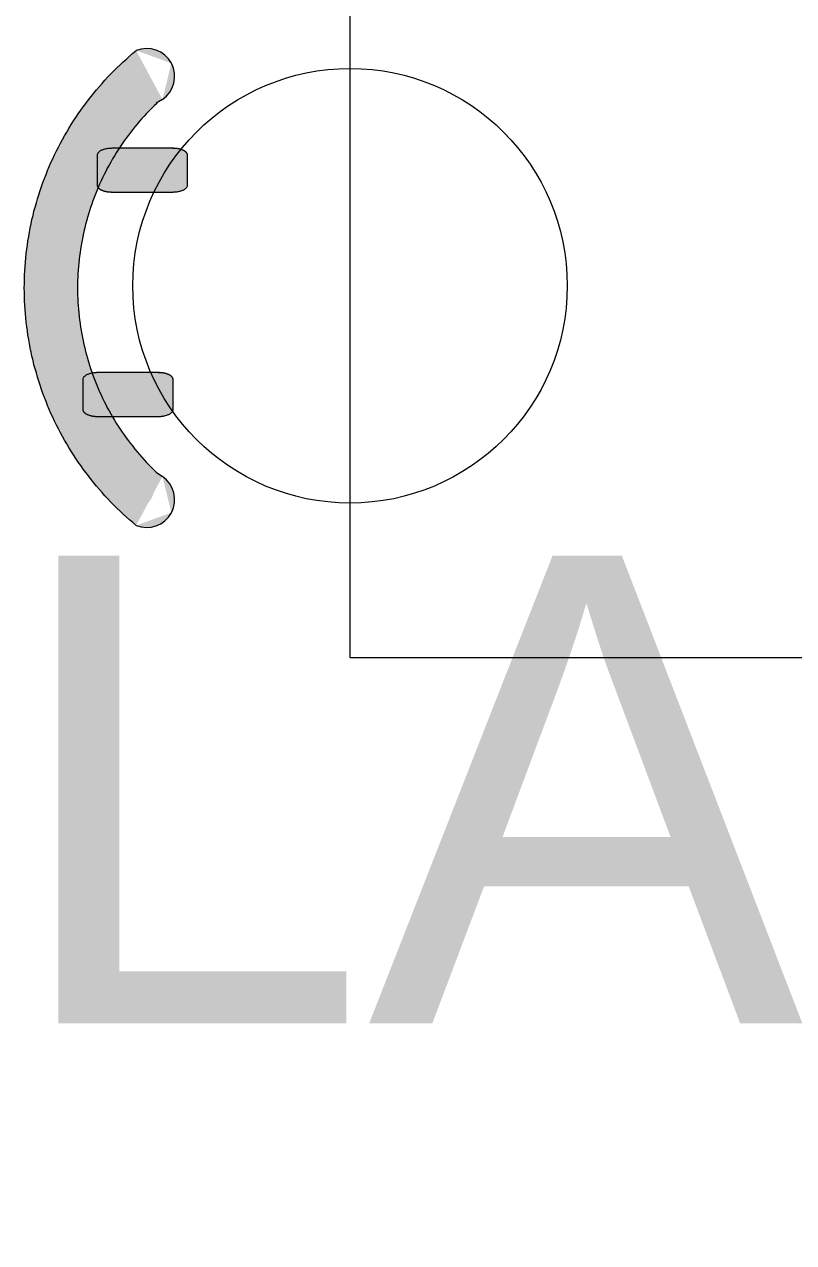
# Model space of a CAD drawing. Header units: metres. Extents: x 512 to 829, y -209 to 245.
# Drawn here: x 729.627 to 730.351, y -79.574 to -78.428 of the extents above; entities that cross this region are included whole.
import ezdxf

# ---------------------------------------------------------------- set-up
doc = ezdxf.new("R2010")
doc.units = ezdxf.units.M
doc.header["$LTSCALE"] = 0.508
doc.layers.add('AMB-NOVOS', color=10, linetype='Continuous', lineweight=15)
doc.layers.add('None', color=7, linetype='Continuous', lineweight=5)

msp = doc.modelspace()

# ---------------------------------------------------------------- hatches: boundary and pattern name
at = {"layer": 'None', "linetype": 'Continuous', "lineweight": 0}
h = msp.add_hatch(color=253, dxfattribs=at)
edge = h.paths.add_edge_path()
edge.add_arc((729.7419, -78.8753), 0.0263, -28.2824, 55.6583, ccw=False)
edge.add_arc((729.7419, -78.8753), 0.0263, -112.2392, -28.2895, ccw=False)
edge.add_line((729.732, -78.8997), (729.7288, -78.8971))
edge.add_line((729.7288, -78.8971), (729.7258, -78.8944))
edge.add_line((729.7258, -78.8944), (729.7227, -78.8918))
edge.add_line((729.7227, -78.8918), (729.7198, -78.889))
edge.add_line((729.7198, -78.889), (729.7168, -78.8863))
edge.add_line((729.7168, -78.8863), (729.7139, -78.8835))
edge.add_line((729.7139, -78.8835), (729.711, -78.8806))
edge.add_line((729.711, -78.8806), (729.7082, -78.8777))
edge.add_line((729.7082, -78.8777), (729.7054, -78.8748))
edge.add_line((729.7054, -78.8748), (729.7026, -78.8718))
edge.add_line((729.7026, -78.8718), (729.6999, -78.8688))
edge.add_line((729.6999, -78.8688), (729.6973, -78.8658))
edge.add_line((729.6973, -78.8658), (729.6946, -78.8627))
edge.add_line((729.6946, -78.8627), (729.692, -78.8596))
edge.add_line((729.692, -78.8596), (729.6895, -78.8564))
edge.add_line((729.6895, -78.8564), (729.687, -78.8532))
edge.add_line((729.687, -78.8532), (729.6846, -78.85))
edge.add_line((729.6846, -78.85), (729.6822, -78.8468))
edge.add_line((729.6822, -78.8468), (729.6798, -78.8435))
edge.add_line((729.6798, -78.8435), (729.6775, -78.8401))
edge.add_line((729.6775, -78.8401), (729.6752, -78.8368))
edge.add_line((729.6752, -78.8368), (729.673, -78.8334))
edge.add_line((729.673, -78.8334), (729.6708, -78.83))
edge.add_line((729.6708, -78.83), (729.6687, -78.8265))
edge.add_line((729.6687, -78.8265), (729.6666, -78.8231))
edge.add_line((729.6666, -78.8231), (729.6646, -78.8196))
edge.add_line((729.6646, -78.8196), (729.6626, -78.816))
edge.add_line((729.6626, -78.816), (729.6607, -78.8125))
edge.add_line((729.6607, -78.8125), (729.6588, -78.8089))
edge.add_line((729.6588, -78.8089), (729.657, -78.8053))
edge.add_line((729.657, -78.8053), (729.6552, -78.8016))
edge.add_line((729.6552, -78.8016), (729.6535, -78.798))
edge.add_line((729.6535, -78.798), (729.6518, -78.7943))
edge.add_line((729.6518, -78.7943), (729.6502, -78.7906))
edge.add_line((729.6502, -78.7906), (729.6486, -78.7868))
edge.add_line((729.6486, -78.7868), (729.6471, -78.7831))
edge.add_line((729.6471, -78.7831), (729.6456, -78.7793))
edge.add_line((729.6456, -78.7793), (729.6442, -78.7755))
edge.add_line((729.6442, -78.7755), (729.6429, -78.7717))
edge.add_line((729.6429, -78.7717), (729.6416, -78.7679))
edge.add_line((729.6416, -78.7679), (729.6403, -78.764))
edge.add_line((729.6403, -78.764), (729.6391, -78.7602))
edge.add_line((729.6391, -78.7602), (729.638, -78.7563))
edge.add_line((729.638, -78.7563), (729.6369, -78.7524))
edge.add_line((729.6369, -78.7524), (729.6358, -78.7485))
edge.add_line((729.6358, -78.7485), (729.6349, -78.7445))
edge.add_line((729.6349, -78.7445), (729.6339, -78.7406))
edge.add_line((729.6339, -78.7406), (729.6331, -78.7366))
edge.add_line((729.6331, -78.7366), (729.6323, -78.7327))
edge.add_line((729.6323, -78.7327), (729.6315, -78.7287))
edge.add_line((729.6315, -78.7287), (729.6308, -78.7247))
edge.add_line((729.6308, -78.7247), (729.6301, -78.7207))
edge.add_line((729.6301, -78.7207), (729.6296, -78.7167))
edge.add_line((729.6296, -78.7167), (729.629, -78.7127))
edge.add_line((729.629, -78.7127), (729.6285, -78.7087))
edge.add_line((729.6285, -78.7087), (729.6281, -78.7046))
edge.add_line((729.6281, -78.7046), (729.6277, -78.7006))
edge.add_line((729.6277, -78.7006), (729.6274, -78.6966))
edge.add_line((729.6274, -78.6966), (729.6272, -78.6925))
edge.add_line((729.6272, -78.6925), (729.627, -78.6885))
edge.add_line((729.627, -78.6885), (729.6268, -78.6845))
edge.add_line((729.6268, -78.6845), (729.6268, -78.6804))
edge.add_line((729.6268, -78.6804), (729.6267, -78.6764))
edge.add_line((729.6267, -78.6764), (729.6268, -78.6723))
edge.add_line((729.6268, -78.6723), (729.6268, -78.6683))
edge.add_line((729.6268, -78.6683), (729.627, -78.6642))
edge.add_line((729.627, -78.6642), (729.6272, -78.6602))
edge.add_line((729.6272, -78.6602), (729.6274, -78.6561))
edge.add_line((729.6274, -78.6561), (729.6277, -78.6521))
edge.add_line((729.6277, -78.6521), (729.6281, -78.6481))
edge.add_line((729.6281, -78.6481), (729.6285, -78.644))
edge.add_line((729.6285, -78.644), (729.629, -78.64))
edge.add_line((729.629, -78.64), (729.6296, -78.636))
edge.add_line((729.6296, -78.636), (729.6301, -78.632))
edge.add_line((729.6301, -78.632), (729.6308, -78.628))
edge.add_line((729.6308, -78.628), (729.6315, -78.624))
edge.add_line((729.6315, -78.624), (729.6323, -78.62))
edge.add_line((729.6323, -78.62), (729.6331, -78.6161))
edge.add_line((729.6331, -78.6161), (729.6339, -78.6121))
edge.add_line((729.6339, -78.6121), (729.6349, -78.6082))
edge.add_line((729.6349, -78.6082), (729.6358, -78.6042))
edge.add_line((729.6358, -78.6042), (729.6369, -78.6003))
edge.add_line((729.6369, -78.6003), (729.638, -78.5964))
edge.add_line((729.638, -78.5964), (729.6391, -78.5926))
edge.add_line((729.6391, -78.5926), (729.6403, -78.5887))
edge.add_line((729.6403, -78.5887), (729.6416, -78.5848))
edge.add_line((729.6416, -78.5848), (729.6429, -78.581))
edge.add_line((729.6429, -78.581), (729.6442, -78.5772))
edge.add_line((729.6442, -78.5772), (729.6456, -78.5734))
edge.add_line((729.6456, -78.5734), (729.6471, -78.5696))
edge.add_line((729.6471, -78.5696), (729.6486, -78.5659))
edge.add_line((729.6486, -78.5659), (729.6502, -78.5621))
edge.add_line((729.6502, -78.5621), (729.6518, -78.5584))
edge.add_line((729.6518, -78.5584), (729.6535, -78.5548))
edge.add_line((729.6535, -78.5548), (729.6552, -78.5511))
edge.add_line((729.6552, -78.5511), (729.657, -78.5474))
edge.add_line((729.657, -78.5474), (729.6588, -78.5438))
edge.add_line((729.6588, -78.5438), (729.6607, -78.5402))
edge.add_line((729.6607, -78.5402), (729.6626, -78.5367))
edge.add_line((729.6626, -78.5367), (729.6646, -78.5332))
edge.add_line((729.6646, -78.5332), (729.6666, -78.5297))
edge.add_line((729.6666, -78.5297), (729.6687, -78.5262))
edge.add_line((729.6687, -78.5262), (729.6708, -78.5227))
edge.add_line((729.6708, -78.5227), (729.673, -78.5193))
edge.add_line((729.673, -78.5193), (729.6752, -78.5159))
edge.add_line((729.6752, -78.5159), (729.6775, -78.5126))
edge.add_line((729.6775, -78.5126), (729.6798, -78.5092))
edge.add_line((729.6798, -78.5092), (729.6822, -78.506))
edge.add_line((729.6822, -78.506), (729.6846, -78.5027))
edge.add_line((729.6846, -78.5027), (729.687, -78.4995))
edge.add_line((729.687, -78.4995), (729.6895, -78.4963))
edge.add_line((729.6895, -78.4963), (729.692, -78.4931))
edge.add_line((729.692, -78.4931), (729.6946, -78.49))
edge.add_line((729.6946, -78.49), (729.6973, -78.4869))
edge.add_line((729.6973, -78.4869), (729.6999, -78.4839))
edge.add_line((729.6999, -78.4839), (729.7026, -78.4809))
edge.add_line((729.7026, -78.4809), (729.7054, -78.4779))
edge.add_line((729.7054, -78.4779), (729.7082, -78.475))
edge.add_line((729.7082, -78.475), (729.711, -78.4721))
edge.add_line((729.711, -78.4721), (729.7139, -78.4693))
edge.add_line((729.7139, -78.4693), (729.7168, -78.4664))
edge.add_line((729.7168, -78.4664), (729.7198, -78.4637))
edge.add_line((729.7198, -78.4637), (729.7227, -78.461))
edge.add_line((729.7227, -78.461), (729.7258, -78.4583))
edge.add_line((729.7258, -78.4583), (729.7288, -78.4556))
edge.add_line((729.7288, -78.4556), (729.7319, -78.453))
edge.add_arc((729.7419, -78.4774), 0.0263, 28.2878, 112.2409, ccw=False)
edge.add_arc((729.7419, -78.4774), 0.0263, -55.6633, 28.2874, ccw=False)
edge.add_line((729.7567, -78.4991), (729.7508, -78.5025))
edge.add_line((729.7508, -78.5025), (729.7515, -78.5025))
edge.add_line((729.7515, -78.5025), (729.7513, -78.5027))
edge.add_line((729.7513, -78.5027), (729.7488, -78.505))
edge.add_line((729.7488, -78.505), (729.7465, -78.5074))
edge.add_line((729.7465, -78.5074), (729.7441, -78.5098))
edge.add_line((729.7441, -78.5098), (729.7418, -78.5122))
edge.add_line((729.7418, -78.5122), (729.7395, -78.5146))
edge.add_line((729.7395, -78.5146), (729.7373, -78.5171))
edge.add_line((729.7373, -78.5171), (729.7351, -78.5196))
edge.add_line((729.7351, -78.5196), (729.7329, -78.5222))
edge.add_line((729.7329, -78.5222), (729.7308, -78.5248))
edge.add_line((729.7308, -78.5248), (729.7287, -78.5274))
edge.add_line((729.7287, -78.5274), (729.7266, -78.53))
edge.add_line((729.7266, -78.53), (729.7246, -78.5327))
edge.add_line((729.7246, -78.5327), (729.7226, -78.5354))
edge.add_line((729.7226, -78.5354), (729.7206, -78.5381))
edge.add_line((729.7206, -78.5381), (729.7187, -78.5408))
edge.add_line((729.7187, -78.5408), (729.7168, -78.5436))
edge.add_line((729.7168, -78.5436), (729.715, -78.5464))
edge.add_line((729.715, -78.5464), (729.7132, -78.5493))
edge.add_line((729.7132, -78.5493), (729.7115, -78.5521))
edge.add_line((729.7115, -78.5521), (729.7097, -78.555))
edge.add_line((729.7097, -78.555), (729.7081, -78.5579))
edge.add_line((729.7081, -78.5579), (729.7064, -78.5608))
edge.add_line((729.7064, -78.5608), (729.7048, -78.5637))
edge.add_line((729.7048, -78.5637), (729.7033, -78.5667))
edge.add_line((729.7033, -78.5667), (729.7018, -78.5697))
edge.add_line((729.7018, -78.5697), (729.7003, -78.5727))
edge.add_line((729.7003, -78.5727), (729.6989, -78.5757))
edge.add_line((729.6989, -78.5757), (729.6975, -78.5788))
edge.add_line((729.6975, -78.5788), (729.6961, -78.5819))
edge.add_line((729.6961, -78.5819), (729.6948, -78.5849))
edge.add_line((729.6948, -78.5849), (729.6936, -78.5881))
edge.add_line((729.6936, -78.5881), (729.6924, -78.5912))
edge.add_line((729.6924, -78.5912), (729.6912, -78.5943))
edge.add_line((729.6912, -78.5943), (729.6901, -78.5975))
edge.add_line((729.6901, -78.5975), (729.689, -78.6006))
edge.add_line((729.689, -78.6006), (729.688, -78.6038))
edge.add_line((729.688, -78.6038), (729.687, -78.607))
edge.add_line((729.687, -78.607), (729.686, -78.6102))
edge.add_line((729.686, -78.6102), (729.6851, -78.6135))
edge.add_line((729.6851, -78.6135), (729.6843, -78.6167))
edge.add_line((729.6843, -78.6167), (729.6835, -78.6199))
edge.add_line((729.6835, -78.6199), (729.6827, -78.6232))
edge.add_line((729.6827, -78.6232), (729.682, -78.6265))
edge.add_line((729.682, -78.6265), (729.6813, -78.6298))
edge.add_line((729.6813, -78.6298), (729.6807, -78.633))
edge.add_line((729.6807, -78.633), (729.6801, -78.6363))
edge.add_line((729.6801, -78.6363), (729.6796, -78.6397))
edge.add_line((729.6796, -78.6397), (729.6791, -78.643))
edge.add_line((729.6791, -78.643), (729.6786, -78.6463))
edge.add_line((729.6786, -78.6463), (729.6782, -78.6496))
edge.add_line((729.6782, -78.6496), (729.6779, -78.653))
edge.add_line((729.6779, -78.653), (729.6776, -78.6563))
edge.add_line((729.6776, -78.6563), (729.6773, -78.6596))
edge.add_line((729.6773, -78.6596), (729.6771, -78.663))
edge.add_line((729.6771, -78.663), (729.6769, -78.6663))
edge.add_line((729.6769, -78.6663), (729.6768, -78.6697))
edge.add_line((729.6768, -78.6697), (729.6768, -78.673))
edge.add_line((729.6768, -78.673), (729.6767, -78.6764))
edge.add_line((729.6767, -78.6764), (729.6768, -78.6797))
edge.add_line((729.6768, -78.6797), (729.6768, -78.683))
edge.add_line((729.6768, -78.683), (729.6769, -78.6864))
edge.add_line((729.6769, -78.6864), (729.6771, -78.6897))
edge.add_line((729.6771, -78.6897), (729.6773, -78.6931))
edge.add_line((729.6773, -78.6931), (729.6776, -78.6964))
edge.add_line((729.6776, -78.6964), (729.6779, -78.6998))
edge.add_line((729.6779, -78.6998), (729.6782, -78.7031))
edge.add_line((729.6782, -78.7031), (729.6786, -78.7064))
edge.add_line((729.6786, -78.7064), (729.6791, -78.7097))
edge.add_line((729.6791, -78.7097), (729.6796, -78.7131))
edge.add_line((729.6796, -78.7131), (729.6801, -78.7164))
edge.add_line((729.6801, -78.7164), (729.6807, -78.7197))
edge.add_line((729.6807, -78.7197), (729.6813, -78.723))
edge.add_line((729.6813, -78.723), (729.682, -78.7262))
edge.add_line((729.682, -78.7262), (729.6827, -78.7295))
edge.add_line((729.6827, -78.7295), (729.6835, -78.7328))
edge.add_line((729.6835, -78.7328), (729.6843, -78.736))
edge.add_line((729.6843, -78.736), (729.6851, -78.7392))
edge.add_line((729.6851, -78.7392), (729.686, -78.7425))
edge.add_line((729.686, -78.7425), (729.687, -78.7457))
edge.add_line((729.687, -78.7457), (729.688, -78.7489))
edge.add_line((729.688, -78.7489), (729.689, -78.7521))
edge.add_line((729.689, -78.7521), (729.6901, -78.7552))
edge.add_line((729.6901, -78.7552), (729.6912, -78.7584))
edge.add_line((729.6912, -78.7584), (729.6924, -78.7615))
edge.add_line((729.6924, -78.7615), (729.6936, -78.7647))
edge.add_line((729.6936, -78.7647), (729.6948, -78.7678))
edge.add_line((729.6948, -78.7678), (729.6961, -78.7709))
edge.add_line((729.6961, -78.7709), (729.6975, -78.7739))
edge.add_line((729.6975, -78.7739), (729.6989, -78.777))
edge.add_line((729.6989, -78.777), (729.7003, -78.78))
edge.add_line((729.7003, -78.78), (729.7018, -78.783))
edge.add_line((729.7018, -78.783), (729.7033, -78.786))
edge.add_line((729.7033, -78.786), (729.7048, -78.789))
edge.add_line((729.7048, -78.789), (729.7064, -78.7919))
edge.add_line((729.7064, -78.7919), (729.7081, -78.7948))
edge.add_line((729.7081, -78.7948), (729.7097, -78.7977))
edge.add_line((729.7097, -78.7977), (729.7115, -78.8006))
edge.add_line((729.7115, -78.8006), (729.7132, -78.8035))
edge.add_line((729.7132, -78.8035), (729.715, -78.8063))
edge.add_line((729.715, -78.8063), (729.7169, -78.8091))
edge.add_line((729.7169, -78.8091), (729.7187, -78.8119))
edge.add_line((729.7187, -78.8119), (729.7206, -78.8146))
edge.add_line((729.7206, -78.8146), (729.7226, -78.8173))
edge.add_line((729.7226, -78.8173), (729.7246, -78.82))
edge.add_line((729.7246, -78.82), (729.7266, -78.8227))
edge.add_line((729.7266, -78.8227), (729.7287, -78.8253))
edge.add_line((729.7287, -78.8253), (729.7308, -78.8279))
edge.add_line((729.7308, -78.8279), (729.7329, -78.8305))
edge.add_line((729.7329, -78.8305), (729.7351, -78.8331))
edge.add_line((729.7351, -78.8331), (729.7373, -78.8356))
edge.add_line((729.7373, -78.8356), (729.7395, -78.8381))
edge.add_line((729.7395, -78.8381), (729.7418, -78.8405))
edge.add_line((729.7418, -78.8405), (729.7441, -78.843))
edge.add_line((729.7441, -78.843), (729.7465, -78.8453))
edge.add_line((729.7465, -78.8453), (729.7488, -78.8477))
edge.add_line((729.7488, -78.8477), (729.7508, -78.8496))
edge.add_line((729.7508, -78.8496), (729.7567, -78.8536))
edge.add_line((729.7567, -78.8536), (729.7567, -78.8536))
for color, points in [(8, [(729.7093, -78.5861), (729.7089, -78.5861), (729.7086, -78.5861), (729.7082, -78.5861), (729.7079, -78.5861), (729.7076, -78.5861), (729.7072, -78.5861), (729.7069, -78.586), (729.7065, -78.586), (729.7062, -78.586), (729.7059, -78.5859), (729.7055, -78.5859), (729.7052, -78.5859), (729.7049, -78.5858), (729.7046, -78.5858), (729.7042, -78.5857), (729.7039, -78.5856), (729.7036, -78.5856), (729.7033, -78.5855), (729.703, -78.5854), (729.7027, -78.5854), (729.7024, -78.5853), (729.7021, -78.5852), (729.7018, -78.5851), (729.7015, -78.585), (729.7012, -78.5849), (729.7009, -78.5849), (729.7007, -78.5848), (729.7004, -78.5847), (729.7001, -78.5846), (729.6999, -78.5844), (729.6996, -78.5843), (729.6994, -78.5842), (729.6991, -78.5841), (729.6989, -78.584), (729.6987, -78.5839), (729.6984, -78.5838), (729.6982, -78.5836), (729.698, -78.5835), (729.6978, -78.5834), (729.6976, -78.5832), (729.6974, -78.5831), (729.6973, -78.583), (729.6971, -78.5828), (729.6969, -78.5827), (729.6968, -78.5826), (729.6966, -78.5824), (729.6965, -78.5823), (729.6963, -78.5821), (729.6962, -78.582), (729.6961, -78.5818), (729.696, -78.5817), (729.6959, -78.5815), (729.6958, -78.5814), (729.6957, -78.5812), (729.6956, -78.5811), (729.6955, -78.5809), (729.6955, -78.5807), (729.6954, -78.5806), (729.6954, -78.5804), (729.6953, -78.5803), (729.6953, -78.5801), (729.6953, -78.58), (729.6953, -78.5798), (729.6953, -78.5796), (729.6953, -78.5515), (729.6953, -78.5513), (729.6953, -78.5511), (729.6953, -78.551), (729.6953, -78.5508), (729.6954, -78.5507), (729.6954, -78.5505), (729.6955, -78.5503), (729.6955, -78.5502), (729.6956, -78.55), (729.6957, -78.5499), (729.6958, -78.5497), (729.6959, -78.5496), (729.696, -78.5494), (729.6961, -78.5493), (729.6962, -78.5491), (729.6963, -78.549), (729.6965, -78.5488), (729.6966, -78.5487), (729.6968, -78.5485), (729.6969, -78.5484), (729.6971, -78.5482), (729.6973, -78.5481), (729.6974, -78.548), (729.6976, -78.5478), (729.6978, -78.5477), (729.698, -78.5476), (729.6982, -78.5475), (729.6984, -78.5473), (729.6987, -78.5472), (729.6989, -78.5471), (729.6991, -78.547), (729.6994, -78.5469), (729.6996, -78.5467), (729.6999, -78.5466), (729.7001, -78.5465), (729.7004, -78.5464), (729.7007, -78.5463), (729.7009, -78.5462), (729.7012, -78.5461), (729.7015, -78.546), (729.7018, -78.546), (729.7021, -78.5459), (729.7024, -78.5458), (729.7027, -78.5457), (729.703, -78.5456), (729.7033, -78.5456), (729.7036, -78.5455), (729.7039, -78.5454), (729.7042, -78.5454), (729.7046, -78.5453), (729.7049, -78.5453), (729.7052, -78.5452), (729.7055, -78.5452), (729.7059, -78.5451), (729.7062, -78.5451), (729.7065, -78.5451), (729.7069, -78.545), (729.7072, -78.545), (729.7076, -78.545), (729.7079, -78.545), (729.7082, -78.545), (729.7086, -78.545), (729.7089, -78.545), (729.7093, -78.545), (729.7663, -78.545), (729.7666, -78.545), (729.7669, -78.545), (729.7673, -78.545), (729.7676, -78.545), (729.768, -78.545), (729.7683, -78.545), (729.7687, -78.545), (729.769, -78.5451), (729.7693, -78.5451), (729.7697, -78.5451), (729.77, -78.5452), (729.7703, -78.5452), (729.7707, -78.5453), (729.771, -78.5453), (729.7713, -78.5454), (729.7716, -78.5454), (729.7719, -78.5455), (729.7722, -78.5456), (729.7726, -78.5456), (729.7729, -78.5457), (729.7732, -78.5458), (729.7735, -78.5459), (729.7738, -78.546), (729.774, -78.546), (729.7743, -78.5461), (729.7746, -78.5462), (729.7749, -78.5463), (729.7751, -78.5464), (729.7754, -78.5465), (729.7757, -78.5466), (729.7759, -78.5467), (729.7762, -78.5469), (729.7764, -78.547), (729.7766, -78.5471), (729.7769, -78.5472), (729.7771, -78.5473), (729.7773, -78.5475), (729.7775, -78.5476), (729.7777, -78.5477), (729.7779, -78.5478), (729.7781, -78.548), (729.7783, -78.5481), (729.7784, -78.5482), (729.7786, -78.5484), (729.7788, -78.5485), (729.7789, -78.5487), (729.7791, -78.5488), (729.7792, -78.549), (729.7793, -78.5491), (729.7794, -78.5493), (729.7796, -78.5494), (729.7797, -78.5496), (729.7798, -78.5497), (729.7798, -78.5499), (729.7799, -78.55), (729.78, -78.5502), (729.7801, -78.5503), (729.7801, -78.5505), (729.7802, -78.5507), (729.7802, -78.5508), (729.7802, -78.551), (729.7802, -78.5511), (729.7803, -78.5513), (729.7803, -78.5515), (729.7803, -78.5796), (729.7803, -78.5798), (729.7802, -78.58), (729.7802, -78.5801), (729.7802, -78.5803), (729.7802, -78.5804), (729.7801, -78.5806), (729.7801, -78.5807), (729.78, -78.5809), (729.7799, -78.5811), (729.7798, -78.5812), (729.7798, -78.5814), (729.7797, -78.5815), (729.7796, -78.5817), (729.7794, -78.5818), (729.7793, -78.582), (729.7792, -78.5821), (729.7791, -78.5823), (729.7789, -78.5824), (729.7788, -78.5826), (729.7786, -78.5827), (729.7784, -78.5828), (729.7783, -78.583), (729.7781, -78.5831), (729.7779, -78.5832), (729.7777, -78.5834), (729.7775, -78.5835), (729.7773, -78.5836), (729.7771, -78.5838), (729.7769, -78.5839), (729.7766, -78.584), (729.7764, -78.5841), (729.7762, -78.5842), (729.7759, -78.5843), (729.7757, -78.5844), (729.7754, -78.5846), (729.7751, -78.5847), (729.7749, -78.5848), (729.7746, -78.5849), (729.7743, -78.5849), (729.774, -78.585), (729.7738, -78.5851), (729.7735, -78.5852), (729.7732, -78.5853), (729.7729, -78.5854), (729.7726, -78.5854), (729.7722, -78.5855), (729.7719, -78.5856), (729.7716, -78.5856), (729.7713, -78.5857), (729.771, -78.5858), (729.7707, -78.5858), (729.7703, -78.5859), (729.77, -78.5859), (729.7697, -78.5859), (729.7693, -78.586), (729.769, -78.586), (729.7687, -78.586), (729.7683, -78.5861), (729.768, -78.5861), (729.7676, -78.5861), (729.7673, -78.5861), (729.7669, -78.5861), (729.7666, -78.5861), (729.7663, -78.5861)]), (9, [(729.7312, -78.889), (729.7297, -78.8872), (729.7282, -78.8853), (729.7268, -78.8835), (729.7253, -78.8818), (729.7239, -78.88), (729.7226, -78.8783), (729.7212, -78.8766), (729.7199, -78.875), (729.7186, -78.8733), (729.7173, -78.8717), (729.7161, -78.8702), (729.7148, -78.8686), (729.7136, -78.8671), (729.7124, -78.8656), (729.7113, -78.8642), (729.7102, -78.8628), (729.709, -78.8614), (729.7079, -78.86), (729.7069, -78.8587), (729.7058, -78.8574), (729.7048, -78.8561), (729.7038, -78.8549), (729.7028, -78.8536), (729.7019, -78.8525), (729.701, -78.8513), (729.7001, -78.8502), (729.6992, -78.8491), (729.6983, -78.848), (729.6975, -78.847), (729.6967, -78.846), (729.6959, -78.845), (729.6952, -78.844), (729.6944, -78.8431), (729.6937, -78.8422), (729.693, -78.8413), (729.6923, -78.8405), (729.6917, -78.8397), (729.6911, -78.8389), (729.6905, -78.8382), (729.6899, -78.8375), (729.6893, -78.8368), (729.6888, -78.8361), (729.6883, -78.8355), (729.6878, -78.8349), (729.6874, -78.8343), (729.6869, -78.8338), (729.6865, -78.8333), (729.6862, -78.8328), (729.6858, -78.8323), (729.6854, -78.8319), (729.6851, -78.8315), (729.6848, -78.8311), (729.6846, -78.8308), (729.6843, -78.8305), (729.6841, -78.8302), (729.6839, -78.83), (729.6837, -78.8297), (729.6836, -78.8295), (729.6834, -78.8294), (729.6833, -78.8293), (729.6833, -78.8292), (729.6832, -78.8291), (729.6832, -78.829), (729.6832, -78.829), (729.6831, -78.829), (729.6831, -78.829), (729.6831, -78.8289), (729.6831, -78.8288), (729.683, -78.8287), (729.683, -78.8286), (729.6829, -78.8284), (729.6828, -78.8283), (729.6828, -78.8281), (729.6827, -78.8278), (729.6826, -78.8276), (729.6824, -78.8273), (729.6823, -78.827), (729.6822, -78.8267), (729.6821, -78.8263), (729.6819, -78.826), (729.6817, -78.8256), (729.6816, -78.8251), (729.6814, -78.8247), (729.6812, -78.8242), (729.681, -78.8237), (729.6808, -78.8232), (729.6806, -78.8227), (729.6803, -78.8221), (729.6801, -78.8215), (729.6798, -78.8209), (729.6796, -78.8203), (729.6793, -78.8196), (729.679, -78.819), (729.6788, -78.8183), (729.6785, -78.8175), (729.6782, -78.8168), (729.6778, -78.816), (729.6775, -78.8152), (729.6772, -78.8144), (729.6768, -78.8135), (729.6765, -78.8126), (729.6761, -78.8117), (729.6757, -78.8108), (729.6753, -78.8099), (729.6749, -78.8089), (729.6745, -78.8079), (729.6741, -78.8069), (729.6737, -78.8059), (729.6733, -78.8048), (729.6728, -78.8037), (729.6724, -78.8026), (729.6719, -78.8015), (729.6714, -78.8003), (729.6709, -78.7991), (729.6705, -78.7979), (729.6699, -78.7967), (729.6694, -78.7954), (729.6689, -78.7941), (729.6684, -78.7928), (729.6678, -78.7915), (729.6673, -78.7902), (729.6667, -78.7888), (729.6662, -78.7874), (729.6656, -78.786), (729.665, -78.7845), (729.6644, -78.783), (729.6638, -78.7815), (729.6632, -78.78), (729.6625, -78.7785), (729.6619, -78.777), (729.6613, -78.7755), (729.6607, -78.774), (729.6601, -78.7725), (729.6595, -78.771), (729.6589, -78.7695), (729.6583, -78.7681), (729.6578, -78.7666), (729.6572, -78.7652), (729.6566, -78.7638), (729.6561, -78.7623), (729.6555, -78.7609), (729.655, -78.7595), (729.6544, -78.7581), (729.6539, -78.7567), (729.6534, -78.7554), (729.6528, -78.754), (729.6523, -78.7527), (729.6518, -78.7513), (729.6513, -78.75), (729.6508, -78.7487), (729.6503, -78.7473), (729.6498, -78.746), (729.6493, -78.7447), (729.6488, -78.7434), (729.6484, -78.7422), (729.6479, -78.7409), (729.6474, -78.7396), (729.647, -78.7384), (729.6465, -78.7372), (729.6461, -78.7359), (729.6457, -78.7347), (729.6452, -78.7335), (729.6448, -78.7323), (729.6444, -78.7311), (729.644, -78.7299), (729.6436, -78.7288), (729.6432, -78.7276), (729.6428, -78.7264), (729.6424, -78.7253), (729.642, -78.7242), (729.6416, -78.723), (729.6412, -78.7219), (729.6409, -78.7208), (729.6405, -78.7197), (729.6401, -78.7186), (729.6398, -78.7176), (729.6394, -78.7165), (729.6391, -78.7154), (729.6388, -78.7144), (729.6384, -78.7134), (729.6381, -78.7123), (729.6378, -78.7113), (729.6375, -78.7103), (729.6372, -78.7093), (729.6369, -78.7083), (729.6366, -78.7073), (729.6363, -78.7064), (729.636, -78.7054), (729.6357, -78.7045), (729.6355, -78.7035), (729.6352, -78.7026), (729.635, -78.7017), (729.6347, -78.7008), (729.6345, -78.6999), (729.6342, -78.699), (729.634, -78.6981), (729.6338, -78.6973), (729.6336, -78.6965), (729.6335, -78.6956), (729.6333, -78.6948), (729.6332, -78.6941), (729.633, -78.6933), (729.6329, -78.6926), (729.6328, -78.6918), (729.6327, -78.6911), (729.6326, -78.6904), (729.6326, -78.6897), (729.6325, -78.6891), (729.6325, -78.6884), (729.6324, -78.6878), (729.6324, -78.6872), (729.6324, -78.6866), (729.6324, -78.686), (729.6324, -78.6854), (729.6325, -78.6849), (729.6325, -78.6843), (729.6326, -78.6838), (729.6327, -78.6833), (729.6327, -78.6828), (729.6328, -78.6824), (729.633, -78.6819), (729.6331, -78.6815), (729.6332, -78.6811), (729.6334, -78.6807), (729.6335, -78.6803), (729.6337, -78.6799), (729.6339, -78.6796), (729.6341, -78.6792), (729.6343, -78.6789), (729.6345, -78.6786), (729.6348, -78.6783), (729.635, -78.678), (729.6353, -78.6778), (729.6356, -78.6775), (729.6359, -78.6773), (729.6362, -78.6771), (729.6365, -78.6769), (729.6368, -78.6767), (729.6372, -78.6766), (729.6375, -78.6764), (729.6379, -78.6763), (729.6383, -78.6762), (729.6387, -78.6761), (729.6391, -78.676), (729.6395, -78.676), (729.64, -78.6759), (729.6404, -78.6759), (729.6409, -78.6759), (729.6413, -78.6759), (729.6418, -78.6759), (729.6423, -78.676), (729.6428, -78.676), (729.6434, -78.6761), (729.6439, -78.6762), (729.6444, -78.6763), (729.645, -78.6764), (729.6456, -78.6765), (729.6461, -78.6767), (729.6467, -78.6768), (729.6472, -78.677), (729.6478, -78.6771), (729.6483, -78.6773), (729.6488, -78.6775), (729.6493, -78.6777), (729.6498, -78.6779), (729.6503, -78.6781), (729.6507, -78.6783), (729.6512, -78.6785), (729.6517, -78.6787), (729.6521, -78.679), (729.6526, -78.6792), (729.653, -78.6795), (729.6534, -78.6797), (729.6538, -78.68), (729.6542, -78.6803), (729.6546, -78.6806), (729.655, -78.6809), (729.6554, -78.6812), (729.6558, -78.6815), (729.6561, -78.6818), (729.6565, -78.6821), (729.6568, -78.6825), (729.6572, -78.6828), (729.6575, -78.6831), (729.6578, -78.6835), (729.6581, -78.6839), (729.6584, -78.6842), (729.6587, -78.6846), (729.659, -78.685), (729.6593, -78.6854), (729.6595, -78.6858), (729.6598, -78.6862), (729.66, -78.6867), (729.6603, -78.6871), (729.6605, -78.6875), (729.6607, -78.688), (729.6609, -78.6884), (729.6611, -78.6889), (729.6613, -78.6894), (729.6615, -78.6898), (729.6617, -78.6903), (729.6618, -78.6908), (729.662, -78.6913), (729.6621, -78.6918), (729.6623, -78.6923), (729.6624, -78.6929), (729.6625, -78.6934), (729.6626, -78.6939), (729.6627, -78.6945), (729.6628, -78.6951), (729.6629, -78.6956), (729.663, -78.6962), (729.6631, -78.6968), (729.6631, -78.6974), (729.6632, -78.698), (729.6632, -78.6986), (729.6632, -78.6992), (729.6633, -78.6998), (729.6633, -78.7004), (729.6633, -78.7011), (729.6827, -78.773), (729.7031, -78.8163), (729.7445, -78.8577), (729.7449, -78.8581), (729.7452, -78.8585), (729.7456, -78.8589), (729.7459, -78.8593), (729.7462, -78.8597), (729.7465, -78.8601), (729.7468, -78.8605), (729.747, -78.861), (729.7473, -78.8614), (729.7475, -78.8618), (729.7477, -78.8622), (729.7479, -78.8627), (729.748, -78.8631), (729.7482, -78.8635), (729.7483, -78.864), (729.7484, -78.8644), (729.7485, -78.8648), (729.7485, -78.8653), (729.7486, -78.8657), (729.7486, -78.8662), (729.7486, -78.8667), (729.7486, -78.8671), (729.7486, -78.8676), (729.7485, -78.868), (729.7485, -78.8685), (729.7484, -78.869), (729.7483, -78.8695), (729.7482, -78.8699), (729.748, -78.8704), (729.7479, -78.8709), (729.7477, -78.8714), (729.7475, -78.8719), (729.7473, -78.8724), (729.747, -78.8728), (729.7468, -78.8733), (729.7465, -78.8738), (729.7462, -78.8743), (729.7459, -78.8749), (729.7456, -78.8754), (729.7452, -78.8759), (729.7448, -78.8764), (729.7445, -78.8769), (729.744, -78.8774), (729.7436, -78.8779), (729.7432, -78.8785), (729.7427, -78.879), (729.7422, -78.8795), (729.7417, -78.8801), (729.7412, -78.8806), (729.7407, -78.8811), (729.7401, -78.8817), (729.7395, -78.8822), (729.7389, -78.8828), (729.7383, -78.8833), (729.7377, -78.8839), (729.737, -78.8845), (729.7364, -78.885), (729.7357, -78.8856), (729.735, -78.8861), (729.7342, -78.8867), (729.7335, -78.8873), (729.7327, -78.8879), (729.732, -78.8884)]), (8, [(729.6957, -78.7972), (729.6954, -78.7972), (729.6951, -78.7972), (729.6947, -78.7972), (729.6944, -78.7971), (729.694, -78.7971), (729.6937, -78.7971), (729.6934, -78.7971), (729.693, -78.797), (729.6927, -78.797), (729.6923, -78.797), (729.692, -78.7969), (729.6917, -78.7969), (729.6914, -78.7968), (729.691, -78.7968), (729.6907, -78.7967), (729.6904, -78.7967), (729.6901, -78.7966), (729.6898, -78.7966), (729.6895, -78.7965), (729.6891, -78.7964), (729.6888, -78.7963), (729.6885, -78.7962), (729.6883, -78.7962), (729.688, -78.7961), (729.6877, -78.796), (729.6874, -78.7959), (729.6871, -78.7958), (729.6869, -78.7957), (729.6866, -78.7956), (729.6863, -78.7955), (729.6861, -78.7954), (729.6858, -78.7953), (729.6856, -78.7952), (729.6854, -78.795), (729.6851, -78.7949), (729.6849, -78.7948), (729.6847, -78.7947), (729.6845, -78.7945), (729.6843, -78.7944), (729.6841, -78.7943), (729.6839, -78.7942), (729.6837, -78.794), (729.6836, -78.7939), (729.6834, -78.7937), (729.6832, -78.7936), (729.6831, -78.7935), (729.6829, -78.7933), (729.6828, -78.7932), (729.6827, -78.793), (729.6826, -78.7929), (729.6825, -78.7927), (729.6823, -78.7926), (729.6823, -78.7924), (729.6822, -78.7923), (729.6821, -78.7921), (729.682, -78.7919), (729.682, -78.7918), (729.6819, -78.7916), (729.6819, -78.7915), (729.6818, -78.7913), (729.6818, -78.7912), (729.6818, -78.791), (729.6818, -78.7908), (729.6817, -78.7907), (729.6817, -78.7625), (729.6818, -78.7623), (729.6818, -78.7622), (729.6818, -78.762), (729.6818, -78.7619), (729.6819, -78.7617), (729.6819, -78.7615), (729.682, -78.7614), (729.682, -78.7612), (729.6821, -78.7611), (729.6822, -78.7609), (729.6823, -78.7608), (729.6823, -78.7606), (729.6825, -78.7605), (729.6826, -78.7603), (729.6827, -78.7602), (729.6828, -78.76), (729.6829, -78.7599), (729.6831, -78.7597), (729.6832, -78.7596), (729.6834, -78.7594), (729.6836, -78.7593), (729.6837, -78.7592), (729.6839, -78.759), (729.6841, -78.7589), (729.6843, -78.7588), (729.6845, -78.7586), (729.6847, -78.7585), (729.6849, -78.7584), (729.6851, -78.7583), (729.6854, -78.7581), (729.6856, -78.758), (729.6858, -78.7579), (729.6861, -78.7578), (729.6863, -78.7577), (729.6866, -78.7576), (729.6869, -78.7575), (729.6871, -78.7574), (729.6874, -78.7573), (729.6877, -78.7572), (729.688, -78.7571), (729.6883, -78.757), (729.6885, -78.7569), (729.6888, -78.7568), (729.6891, -78.7568), (729.6895, -78.7567), (729.6898, -78.7566), (729.6901, -78.7566), (729.6904, -78.7565), (729.6907, -78.7564), (729.691, -78.7564), (729.6914, -78.7563), (729.6917, -78.7563), (729.692, -78.7562), (729.6923, -78.7562), (729.6927, -78.7562), (729.693, -78.7561), (729.6934, -78.7561), (729.6937, -78.7561), (729.694, -78.756), (729.6944, -78.756), (729.6947, -78.756), (729.6951, -78.756), (729.6954, -78.756), (729.6957, -78.756), (729.7527, -78.756), (729.7531, -78.756), (729.7534, -78.756), (729.7538, -78.756), (729.7541, -78.756), (729.7545, -78.756), (729.7548, -78.7561), (729.7551, -78.7561), (729.7555, -78.7561), (729.7558, -78.7562), (729.7561, -78.7562), (729.7565, -78.7562), (729.7568, -78.7563), (729.7571, -78.7563), (729.7575, -78.7564), (729.7578, -78.7564), (729.7581, -78.7565), (729.7584, -78.7566), (729.7587, -78.7566), (729.759, -78.7567), (729.7593, -78.7568), (729.7596, -78.7568), (729.7599, -78.7569), (729.7602, -78.757), (729.7605, -78.7571), (729.7608, -78.7572), (729.7611, -78.7573), (729.7614, -78.7574), (729.7616, -78.7575), (729.7619, -78.7576), (729.7621, -78.7577), (729.7624, -78.7578), (729.7626, -78.7579), (729.7629, -78.758), (729.7631, -78.7581), (729.7633, -78.7583), (729.7636, -78.7584), (729.7638, -78.7585), (729.764, -78.7586), (729.7642, -78.7588), (729.7644, -78.7589), (729.7646, -78.759), (729.7647, -78.7592), (729.7649, -78.7593), (729.7651, -78.7594), (729.7652, -78.7596), (729.7654, -78.7597), (729.7655, -78.7599), (729.7657, -78.76), (729.7658, -78.7602), (729.7659, -78.7603), (729.766, -78.7605), (729.7661, -78.7606), (729.7662, -78.7608), (729.7663, -78.7609), (729.7664, -78.7611), (729.7665, -78.7612), (729.7665, -78.7614), (729.7666, -78.7615), (729.7666, -78.7617), (729.7667, -78.7619), (729.7667, -78.762), (729.7667, -78.7622), (729.7667, -78.7623), (729.7667, -78.7625), (729.7667, -78.7907), (729.7667, -78.7908), (729.7667, -78.791), (729.7667, -78.7912), (729.7667, -78.7913), (729.7666, -78.7915), (729.7666, -78.7916), (729.7665, -78.7918), (729.7665, -78.7919), (729.7664, -78.7921), (729.7663, -78.7923), (729.7662, -78.7924), (729.7661, -78.7926), (729.766, -78.7927), (729.7659, -78.7929), (729.7658, -78.793), (729.7657, -78.7932), (729.7655, -78.7933), (729.7654, -78.7935), (729.7652, -78.7936), (729.7651, -78.7937), (729.7649, -78.7939), (729.7647, -78.794), (729.7646, -78.7942), (729.7644, -78.7943), (729.7642, -78.7944), (729.764, -78.7945), (729.7638, -78.7947), (729.7636, -78.7948), (729.7633, -78.7949), (729.7631, -78.795), (729.7629, -78.7952), (729.7626, -78.7953), (729.7624, -78.7954), (729.7621, -78.7955), (729.7619, -78.7956), (729.7616, -78.7957), (729.7614, -78.7958), (729.7611, -78.7959), (729.7608, -78.796), (729.7605, -78.7961), (729.7602, -78.7962), (729.7599, -78.7962), (729.7596, -78.7963), (729.7593, -78.7964), (729.759, -78.7965), (729.7587, -78.7966), (729.7584, -78.7966), (729.7581, -78.7967), (729.7578, -78.7967), (729.7575, -78.7968), (729.7571, -78.7968), (729.7568, -78.7969), (729.7565, -78.7969), (729.7561, -78.797), (729.7558, -78.797), (729.7555, -78.797), (729.7551, -78.7971), (729.7548, -78.7971), (729.7545, -78.7971), (729.7541, -78.7971), (729.7538, -78.7972), (729.7534, -78.7972), (729.7531, -78.7972), (729.7527, -78.7972)])]:
    msp.add_hatch(color=color, dxfattribs=at).paths.add_polyline_path(points)

# ---------------------------------------------------------------- linework, layer by layer
at = {"layer": 'None', "color": 7, "linetype": 'Continuous', "lineweight": 5}
for p, q in [((729.9332, -79.0243), (729.9332, -77.6243)), ((730.7332, -79.0243), (729.9332, -79.0243))]:
    msp.add_line(p, q, dxfattribs=at)
at = {"layer": 'None', "color": 7, "linetype": 'Continuous', "lineweight": 9}
for p, q in [((729.7198, -78.4637), (729.7227, -78.461)), ((729.7227, -78.461), (729.7258, -78.4583)), ((729.7258, -78.4583), (729.7288, -78.4556)), ((729.7288, -78.4556), (729.7319, -78.453)), ((729.7082, -78.475), (729.711, -78.4721)), ((729.711, -78.4721), (729.7139, -78.4693)), ((729.7139, -78.4693), (729.7168, -78.4664)), ((729.7168, -78.4664), (729.7198, -78.4637)), ((729.6973, -78.4869), (729.6999, -78.4839)), ((729.6999, -78.4839), (729.7026, -78.4809)), ((729.7026, -78.4809), (729.7054, -78.4779)), ((729.7054, -78.4779), (729.7082, -78.475)), ((729.6895, -78.4963), (729.692, -78.4931)), ((729.692, -78.4931), (729.6946, -78.49)), ((729.6946, -78.49), (729.6973, -78.4869)), ((729.6798, -78.5092), (729.6822, -78.506)), ((729.6822, -78.506), (729.6846, -78.5027)), ((729.6846, -78.5027), (729.687, -78.4995)), ((729.687, -78.4995), (729.6895, -78.4963)), ((729.7465, -78.5074), (729.7441, -78.5098)), ((729.7488, -78.505), (729.7465, -78.5074)), ((729.7513, -78.5027), (729.7488, -78.505)), ((729.7567, -78.4991), (729.7508, -78.5025)), ((729.7508, -78.5025), (729.7515, -78.5025)), ((729.7515, -78.5025), (729.7513, -78.5027)), ((729.673, -78.5193), (729.6752, -78.5159)), ((729.6752, -78.5159), (729.6775, -78.5126)), ((729.6775, -78.5126), (729.6798, -78.5092)), ((729.7373, -78.5171), (729.7351, -78.5196)), ((729.7395, -78.5146), (729.7373, -78.5171)), ((729.7418, -78.5122), (729.7395, -78.5146)), ((729.7441, -78.5098), (729.7418, -78.5122)), ((729.6646, -78.5332), (729.6666, -78.5297)), ((729.6666, -78.5297), (729.6687, -78.5262)), ((729.6687, -78.5262), (729.6708, -78.5227)), ((729.6708, -78.5227), (729.673, -78.5193)), ((729.7266, -78.53), (729.7246, -78.5327)), ((729.7287, -78.5274), (729.7266, -78.53)), ((729.7308, -78.5248), (729.7287, -78.5274)), ((729.7329, -78.5222), (729.7308, -78.5248)), ((729.7351, -78.5196), (729.7329, -78.5222)), ((729.6588, -78.5438), (729.6607, -78.5402)), ((729.6607, -78.5402), (729.6626, -78.5367)), ((729.6626, -78.5367), (729.6646, -78.5332)), ((729.7187, -78.5408), (729.7168, -78.5436)), ((729.7206, -78.5381), (729.7187, -78.5408)), ((729.7226, -78.5354), (729.7206, -78.5381)), ((729.7246, -78.5327), (729.7226, -78.5354)), ((729.6535, -78.5548), (729.6552, -78.5511)), ((729.6552, -78.5511), (729.657, -78.5474)), ((729.657, -78.5474), (729.6588, -78.5438)), ((729.7115, -78.5521), (729.7097, -78.555)), ((729.7132, -78.5493), (729.7115, -78.5521)), ((729.715, -78.5464), (729.7132, -78.5493)), ((729.7168, -78.5436), (729.715, -78.5464)), ((729.6486, -78.5659), (729.6502, -78.5621)), ((729.6502, -78.5621), (729.6518, -78.5584)), ((729.6518, -78.5584), (729.6535, -78.5548)), ((729.7048, -78.5637), (729.7033, -78.5667)), ((729.7064, -78.5608), (729.7048, -78.5637)), ((729.7081, -78.5579), (729.7064, -78.5608)), ((729.7097, -78.555), (729.7081, -78.5579)), ((729.6442, -78.5772), (729.6456, -78.5734)), ((729.6456, -78.5734), (729.6471, -78.5696)), ((729.6471, -78.5696), (729.6486, -78.5659)), ((729.6989, -78.5757), (729.6975, -78.5788)), ((729.7003, -78.5727), (729.6989, -78.5757)), ((729.7018, -78.5697), (729.7003, -78.5727)), ((729.7033, -78.5667), (729.7018, -78.5697)), ((729.6403, -78.5887), (729.6416, -78.5848)), ((729.6416, -78.5848), (729.6429, -78.581)), ((729.6429, -78.581), (729.6442, -78.5772)), ((729.6948, -78.5849), (729.6936, -78.5881)), ((729.6961, -78.5819), (729.6948, -78.5849)), ((729.6975, -78.5788), (729.6961, -78.5819)), ((729.6369, -78.6003), (729.638, -78.5964)), ((729.638, -78.5964), (729.6391, -78.5926)), ((729.6391, -78.5926), (729.6403, -78.5887)), ((729.6901, -78.5975), (729.689, -78.6006)), ((729.6912, -78.5943), (729.6901, -78.5975)), ((729.6924, -78.5912), (729.6912, -78.5943)), ((729.6936, -78.5881), (729.6924, -78.5912)), ((729.6339, -78.6121), (729.6349, -78.6082)), ((729.6349, -78.6082), (729.6358, -78.6042)), ((729.6358, -78.6042), (729.6369, -78.6003)), ((729.686, -78.6102), (729.6851, -78.6135)), ((729.687, -78.607), (729.686, -78.6102)), ((729.688, -78.6038), (729.687, -78.607)), ((729.689, -78.6006), (729.688, -78.6038)), ((729.6315, -78.624), (729.6323, -78.62)), ((729.6323, -78.62), (729.6331, -78.6161)), ((729.6331, -78.6161), (729.6339, -78.6121)), ((729.6835, -78.6199), (729.6827, -78.6232)), ((729.6843, -78.6167), (729.6835, -78.6199)), ((729.6851, -78.6135), (729.6843, -78.6167)), ((729.6296, -78.636), (729.6301, -78.632)), ((729.6301, -78.632), (729.6308, -78.628)), ((729.6308, -78.628), (729.6315, -78.624)), ((729.6807, -78.633), (729.6801, -78.6363)), ((729.6813, -78.6298), (729.6807, -78.633)), ((729.682, -78.6265), (729.6813, -78.6298)), ((729.6827, -78.6232), (729.682, -78.6265)), ((729.6281, -78.6481), (729.6285, -78.644)), ((729.6285, -78.644), (729.629, -78.64)), ((729.629, -78.64), (729.6296, -78.636)), ((729.6791, -78.643), (729.6786, -78.6463)), ((729.6796, -78.6397), (729.6791, -78.643)), ((729.6801, -78.6363), (729.6796, -78.6397)), ((729.6272, -78.6602), (729.6274, -78.6561)), ((729.6274, -78.6561), (729.6277, -78.6521)), ((729.6277, -78.6521), (729.6281, -78.6481)), ((729.6776, -78.6563), (729.6773, -78.6596)), ((729.6779, -78.653), (729.6776, -78.6563)), ((729.6782, -78.6496), (729.6779, -78.653)), ((729.6786, -78.6463), (729.6782, -78.6496)), ((729.6268, -78.6683), (729.627, -78.6642)), ((729.627, -78.6642), (729.6272, -78.6602)), ((729.6769, -78.6663), (729.6768, -78.6697)), ((729.6771, -78.663), (729.6769, -78.6663)), ((729.6773, -78.6596), (729.6771, -78.663)), ((729.6267, -78.6764), (729.6268, -78.6723)), ((729.6268, -78.6804), (729.6267, -78.6764)), ((729.6268, -78.6723), (729.6268, -78.6683)), ((729.6768, -78.673), (729.6767, -78.6764)), ((729.6767, -78.6764), (729.6768, -78.6797)), ((729.6768, -78.6697), (729.6768, -78.673)), ((729.6268, -78.6845), (729.6268, -78.6804)), ((729.627, -78.6885), (729.6268, -78.6845)), ((729.6272, -78.6925), (729.627, -78.6885)), ((729.6768, -78.6797), (729.6768, -78.683)), ((729.6768, -78.683), (729.6769, -78.6864)), ((729.6769, -78.6864), (729.6771, -78.6897)), ((729.6771, -78.6897), (729.6773, -78.6931)), ((729.6274, -78.6966), (729.6272, -78.6925)), ((729.6277, -78.7006), (729.6274, -78.6966)), ((729.6281, -78.7046), (729.6277, -78.7006)), ((729.6773, -78.6931), (729.6776, -78.6964)), ((729.6776, -78.6964), (729.6779, -78.6998)), ((729.6779, -78.6998), (729.6782, -78.7031)), ((729.6285, -78.7087), (729.6281, -78.7046)), ((729.629, -78.7127), (729.6285, -78.7087)), ((729.6296, -78.7167), (729.629, -78.7127)), ((729.6782, -78.7031), (729.6786, -78.7064)), ((729.6786, -78.7064), (729.6791, -78.7097)), ((729.6791, -78.7097), (729.6796, -78.7131)), ((729.6796, -78.7131), (729.6801, -78.7164)), ((729.6301, -78.7207), (729.6296, -78.7167)), ((729.6308, -78.7247), (729.6301, -78.7207)), ((729.6315, -78.7287), (729.6308, -78.7247)), ((729.6801, -78.7164), (729.6807, -78.7197)), ((729.6807, -78.7197), (729.6813, -78.723)), ((729.6813, -78.723), (729.682, -78.7262)), ((729.6323, -78.7327), (729.6315, -78.7287)), ((729.6331, -78.7366), (729.6323, -78.7327)), ((729.6339, -78.7406), (729.6331, -78.7366)), ((729.682, -78.7262), (729.6827, -78.7295)), ((729.6827, -78.7295), (729.6835, -78.7328)), ((729.6835, -78.7328), (729.6843, -78.736)), ((729.6843, -78.736), (729.6851, -78.7392)), ((729.6349, -78.7445), (729.6339, -78.7406)), ((729.6358, -78.7485), (729.6349, -78.7445)), ((729.6851, -78.7392), (729.686, -78.7425)), ((729.686, -78.7425), (729.687, -78.7457)), ((729.687, -78.7457), (729.688, -78.7489)), ((729.6369, -78.7524), (729.6358, -78.7485)), ((729.638, -78.7563), (729.6369, -78.7524)), ((729.6391, -78.7602), (729.638, -78.7563)), ((729.688, -78.7489), (729.689, -78.7521)), ((729.689, -78.7521), (729.6901, -78.7552)), ((729.6901, -78.7552), (729.6912, -78.7584)), ((729.6912, -78.7584), (729.6924, -78.7615)), ((729.6403, -78.764), (729.6391, -78.7602)), ((729.6416, -78.7679), (729.6403, -78.764)), ((729.6429, -78.7717), (729.6416, -78.7679)), ((729.6924, -78.7615), (729.6936, -78.7647)), ((729.6936, -78.7647), (729.6948, -78.7678)), ((729.6948, -78.7678), (729.6961, -78.7709)), ((729.6961, -78.7709), (729.6975, -78.7739)), ((729.6442, -78.7755), (729.6429, -78.7717)), ((729.6456, -78.7793), (729.6442, -78.7755)), ((729.6471, -78.7831), (729.6456, -78.7793)), ((729.6975, -78.7739), (729.6989, -78.777)), ((729.6989, -78.777), (729.7003, -78.78)), ((729.7003, -78.78), (729.7018, -78.783)), ((729.6486, -78.7868), (729.6471, -78.7831)), ((729.6502, -78.7906), (729.6486, -78.7868)), ((729.6518, -78.7943), (729.6502, -78.7906)), ((729.7018, -78.783), (729.7033, -78.786)), ((729.7033, -78.786), (729.7048, -78.789)), ((729.7048, -78.789), (729.7064, -78.7919)), ((729.7064, -78.7919), (729.7081, -78.7948)), ((729.6535, -78.798), (729.6518, -78.7943)), ((729.6552, -78.8016), (729.6535, -78.798)), ((729.657, -78.8053), (729.6552, -78.8016)), ((729.6588, -78.8089), (729.657, -78.8053)), ((729.7081, -78.7948), (729.7097, -78.7977)), ((729.7097, -78.7977), (729.7115, -78.8006)), ((729.7115, -78.8006), (729.7132, -78.8035)), ((729.7132, -78.8035), (729.715, -78.8063)), ((729.6607, -78.8125), (729.6588, -78.8089)), ((729.6626, -78.816), (729.6607, -78.8125)), ((729.6646, -78.8196), (729.6626, -78.816)), ((729.715, -78.8063), (729.7169, -78.8091)), ((729.7169, -78.8091), (729.7187, -78.8119)), ((729.7187, -78.8119), (729.7206, -78.8146)), ((729.7206, -78.8146), (729.7226, -78.8173)), ((729.6666, -78.8231), (729.6646, -78.8196)), ((729.6687, -78.8265), (729.6666, -78.8231)), ((729.6708, -78.83), (729.6687, -78.8265)), ((729.7226, -78.8173), (729.7246, -78.82)), ((729.7246, -78.82), (729.7266, -78.8227)), ((729.7266, -78.8227), (729.7287, -78.8253)), ((729.7287, -78.8253), (729.7308, -78.8279)), ((729.7308, -78.8279), (729.7329, -78.8305)), ((729.673, -78.8334), (729.6708, -78.83)), ((729.6752, -78.8368), (729.673, -78.8334)), ((729.6775, -78.8401), (729.6752, -78.8368)), ((729.7329, -78.8305), (729.7351, -78.8331)), ((729.7351, -78.8331), (729.7373, -78.8356)), ((729.7373, -78.8356), (729.7395, -78.8381)), ((729.7395, -78.8381), (729.7418, -78.8405)), ((729.6798, -78.8435), (729.6775, -78.8401)), ((729.6822, -78.8468), (729.6798, -78.8435)), ((729.6846, -78.85), (729.6822, -78.8468)), ((729.687, -78.8532), (729.6846, -78.85)), ((729.7418, -78.8405), (729.7441, -78.843)), ((729.7441, -78.843), (729.7465, -78.8453)), ((729.7465, -78.8453), (729.7488, -78.8477)), ((729.7488, -78.8477), (729.7508, -78.8496)), ((729.7508, -78.8496), (729.7567, -78.8536)), ((729.6895, -78.8564), (729.687, -78.8532)), ((729.692, -78.8596), (729.6895, -78.8564)), ((729.6946, -78.8627), (729.692, -78.8596)), ((729.6973, -78.8658), (729.6946, -78.8627)), ((729.7567, -78.8536), (729.7567, -78.8536)), ((729.6999, -78.8688), (729.6973, -78.8658)), ((729.7026, -78.8718), (729.6999, -78.8688)), ((729.7054, -78.8748), (729.7026, -78.8718)), ((729.7082, -78.8777), (729.7054, -78.8748)), ((729.711, -78.8806), (729.7082, -78.8777)), ((729.7139, -78.8835), (729.711, -78.8806)), ((729.7168, -78.8863), (729.7139, -78.8835)), ((729.7198, -78.889), (729.7168, -78.8863)), ((729.7227, -78.8918), (729.7198, -78.889)), ((729.7258, -78.8944), (729.7227, -78.8918)), ((729.7288, -78.8971), (729.7258, -78.8944)), ((729.732, -78.8997), (729.7288, -78.8971))]:
    msp.add_line(p, q, dxfattribs=at)
msp.add_circle((729.9332, -78.6743), 0.2044, dxfattribs=at)
for centre, start, end in [((729.7419, -78.4774), 28.2878, 112.2409), ((729.7419, -78.4774), 304.3367, 28.2874), ((729.7419, -78.8753), 331.7176, 55.6583), ((729.7419, -78.8753), 247.7608, 331.7105)]:
    msp.add_arc(centre, 0.0263, start, end, dxfattribs=at)
at = {"layer": 'None', "color": 7, "linetype": 'Continuous', "lineweight": 5}
for points in [[(729.7093, -78.5861), (729.7055, -78.5861), (729.699, -78.5844), (729.6953, -78.5814), (729.6953, -78.5796), (729.6953, -78.5655), (729.6953, -78.5515), (729.6953, -78.5497), (729.699, -78.5467), (729.7055, -78.545), (729.7093, -78.545), (729.7378, -78.545), (729.7663, -78.545), (729.77, -78.545), (729.7765, -78.5467), (729.7803, -78.5497), (729.7803, -78.5515), (729.7803, -78.5655), (729.7803, -78.5796), (729.7803, -78.5814), (729.7765, -78.5844), (729.77, -78.5861), (729.7663, -78.5861), (729.7378, -78.5861), (729.7093, -78.5861)], [(729.6957, -78.7972), (729.692, -78.7972), (729.6855, -78.7954), (729.6817, -78.7924), (729.6817, -78.7907), (729.6817, -78.7766), (729.6817, -78.7625), (729.6817, -78.7608), (729.6855, -78.7577), (729.692, -78.756), (729.6957, -78.756), (729.7242, -78.756), (729.7527, -78.756), (729.7565, -78.756), (729.763, -78.7577), (729.7667, -78.7608), (729.7667, -78.7625), (729.7667, -78.7766), (729.7667, -78.7907), (729.7667, -78.7924), (729.763, -78.7954), (729.7565, -78.7972), (729.7527, -78.7972), (729.7242, -78.7972), (729.6957, -78.7972)]]:
    msp.add_open_spline(points, degree=2, knots=[0, 0, 0, 1, 2, 3, 3, 4, 4, 5, 6, 7, 7, 8, 8, 9, 10, 11, 11, 12, 12, 13, 14, 15, 15, 16, 16, 16], dxfattribs=at)

# ---------------------------------------------------------------- texts
at = {"layer": 'AMB-NOVOS', "linetype": 'Continuous', "lineweight": 0, "insert": (728.9896, -78.928), "char_height": 0.44, "attachment_point": 1}
msp.add_mtext_dynamic_manual_height_columns('\\pi0.61864;{\\fArial|b0|i0|c0|p34;LABORATÓRIO DE \\P\\pi1.3037;ENGENHARIA\\P\\pi2.85961;401}', width=6.624128, gutter_width=1, heights=[0], dxfattribs=at)

doc.saveas('drawing.dxf')
